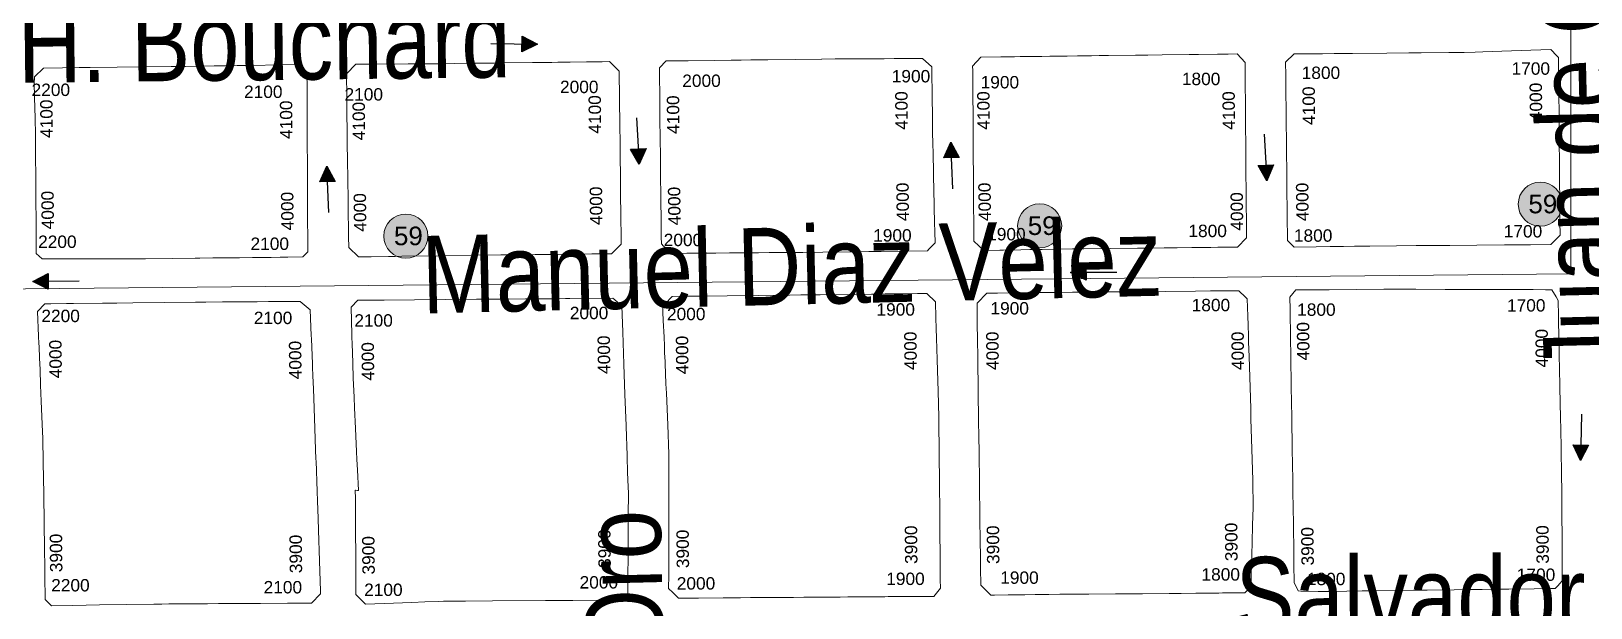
# Model space of a CAD drawing. Header units: millimetres. Extents: x 11558 to 23675, y 49449 to 61482.
# Drawn here: x 19154 to 19657, y 57885 to 58071 of the extents above; entities that cross this region are included whole.
import ezdxf

# ---------------------------------------------------------------- set-up
doc = ezdxf.new("R2010")
doc.units = ezdxf.units.MM
for name, color, linetype in [('0. plano base - nombres calles', 22, 'Continuous'), ('0. Plano Base - PLANO', 254, 'Continuous'), ('0. Plano base - sentido calles', 253, 'Continuous'), ('7. puesta en valor CC la lucila', 212, 'Continuous'), ('numeración', 7, 'Continuous')]:
    doc.layers.add(name, color=color, linetype=linetype)
doc.layers.add('Linea 59 Por Barrio Golf IDA', color=7, linetype='Continuous', true_color=0x007038)
doc.layers.add('Linea 59 Por la Lucila IDA', color=7, linetype='Continuous', true_color=0x007038)
doc.layers.get('7. puesta en valor CC la lucila').off()
doc.styles.get("Standard").update_dxf_attribs({"font": 'arial.ttf'})

# ---------------------------------------------------------------- blocks, each defined once
blk = doc.blocks.new('MANZANAS')
at = {"layer": '0. Plano Base - PLANO', "color": 0, "linetype": 'Continuous', "lineweight": 5}
for points in [[(5637782.42, 6181640.82), (5637776.17, 6181637.47), (5637773.24, 6181638.29), (5637769.38, 6181645.54), (5637768.88, 6181646.49), (5637768.09, 6181647.96), (5637767.46, 6181649.15), (5637766.77, 6181650.45), (5637765.63, 6181652.59), (5637763.3, 6181656.95), (5637759.3, 6181664.48), (5637757.13, 6181668.55), (5637756.4, 6181669.93), (5637754.65, 6181673.21), (5637752.82, 6181676.66), (5637751.42, 6181679.28), (5637749.53, 6181682.84), (5637748.22, 6181685.3), (5637746.2, 6181689.09), (5637747.42, 6181692.72), (5637755.52, 6181697.03), (5637758.85, 6181698.8), (5637759.59, 6181699.19), (5637761.69, 6181700.31), (5637764.05, 6181701.56), (5637773.88, 6181706.79), (5637780.09, 6181710.08), (5637783.41, 6181711.85), (5637783.64, 6181711.97), (5637791.49, 6181716.14), (5637795.85, 6181718.46), (5637798.95, 6181720.2), (5637801.19, 6181721.47), (5637803.95, 6181723.02), (5637806.51, 6181724.46), (5637814.69, 6181729.06), (5637820.26, 6181732.19), (5637823, 6181731.31), (5637823.68, 6181731.09), (5637825.15, 6181728.31), (5637827.03, 6181724.78), (5637828.56, 6181721.89), (5637832.94, 6181713.64), (5637833.31, 6181712.94), (5637836.99, 6181706), (5637839.01, 6181702.19), (5637841.02, 6181698.41), (5637842.29, 6181696.01), (5637845.19, 6181690.53), (5637846.53, 6181688.01), (5637848.73, 6181683.87), (5637848.8, 6181683.73), (5637850.23, 6181681.02), (5637850.57, 6181680.39), (5637849.36, 6181676.37), (5637843.56, 6181673.3), (5637836.14, 6181669.37), (5637828.2, 6181665.16), (5637820.54, 6181661.12), (5637813.05, 6181657.15), (5637810.89, 6181656.01), (5637805.3, 6181653.05), (5637797.71, 6181649.01), (5637797.62, 6181648.96), (5637793.34, 6181646.67), (5637790.14, 6181644.95), (5637786.35, 6181642.92)], [(5637692.25, 6181592.73), (5637687.7, 6181590.27), (5637683.55, 6181591.42), (5637675.49, 6181606.64), (5637674.13, 6181609.21), (5637670.03, 6181616.96), (5637666.05, 6181624.48), (5637664.04, 6181628.28), (5637661.97, 6181632.18), (5637657.78, 6181640.11), (5637657.11, 6181641.37), (5637658.09, 6181645.16), (5637663.82, 6181648.23), (5637666.16, 6181649.49), (5637667.68, 6181650.3), (5637669.27, 6181651.15), (5637671.5, 6181652.34), (5637671.88, 6181652.54), (5637674.8, 6181654.1), (5637675.48, 6181654.47), (5637677.79, 6181655.71), (5637679.15, 6181656.44), (5637682.68, 6181658.33), (5637685.61, 6181659.9), (5637686.58, 6181660.42), (5637689.62, 6181662.05), (5637691.84, 6181663.24), (5637694.41, 6181664.62), (5637702.13, 6181668.75), (5637705.16, 6181670.37), (5637705.47, 6181670.54), (5637705.6, 6181670.61), (5637709.72, 6181672.81), (5637717.4, 6181676.92), (5637720.1, 6181678.37), (5637725.5, 6181681.26), (5637728.53, 6181682.88), (5637731.1, 6181684.26), (5637734.6, 6181682.98), (5637735.19, 6181681.87), (5637736.77, 6181678.89), (5637738.49, 6181675.64), (5637740.2, 6181672.42), (5637741.8, 6181669.39), (5637743.63, 6181665.93), (5637744.09, 6181665.06), (5637747.2, 6181659.19), (5637747.76, 6181658.14), (5637749.74, 6181654.41), (5637751.71, 6181650.69), (5637753.52, 6181647.27), (5637761.07, 6181633.01), (5637759.89, 6181628.98), (5637757.86, 6181627.9), (5637754.32, 6181626.01), (5637752.36, 6181624.96), (5637746.88, 6181622.04), (5637742.75, 6181619.83), (5637742.28, 6181619.59), (5637739.62, 6181618.17), (5637739.06, 6181617.87), (5637735.37, 6181615.9), (5637731.39, 6181613.78), (5637723.69, 6181609.67), (5637716.11, 6181605.62), (5637712.92, 6181603.92), (5637708.46, 6181601.51), (5637704.26, 6181599.23), (5637700.75, 6181597.33), (5637698.27, 6181595.99), (5637693.27, 6181593.28)], [(5637829.22, 6181539.95), (5637828.45, 6181539.58), (5637826.06, 6181541.41), (5637823.31, 6181546.52), (5637821.73, 6181549.45), (5637816.9, 6181558.41), (5637814.79, 6181562.33), (5637814.56, 6181562.75), (5637814.3, 6181563.24), (5637812.46, 6181566.65), (5637810.34, 6181570.58), (5637805.66, 6181579.27), (5637800.81, 6181588.25), (5637796.09, 6181597.02), (5637791.41, 6181605.68), (5637790.45, 6181607.46), (5637789.59, 6181609.05), (5637788.72, 6181610.66), (5637784.24, 6181618.98), (5637782.38, 6181622.43), (5637782.97, 6181625.39), (5637790.31, 6181629.27), (5637792.54, 6181630.45), (5637808.16, 6181638.72), (5637811.72, 6181640.6), (5637817.3, 6181643.48), (5637825.67, 6181647.8), (5637834.8, 6181652.5), (5637839.16, 6181654.75), (5637843.68, 6181657.08), (5637844.17, 6181657.33), (5637846.44, 6181658.5), (5637848.86, 6181659.75), (5637850.96, 6181660.83), (5637854.54, 6181662.67), (5637855.8, 6181663.32), (5637856.33, 6181663.6), (5637858.6, 6181662.13), (5637859.7, 6181661.41), (5637862.07, 6181657.08), (5637863.12, 6181655.15), (5637866.9, 6181648.23), (5637868.03, 6181646.15), (5637872.79, 6181637.42), (5637875.81, 6181631.89), (5637877.5, 6181628.8), (5637882.26, 6181620.07), (5637887.11, 6181611.17), (5637888.69, 6181608.27), (5637889.16, 6181607.38), (5637891.06, 6181603.75), (5637892.39, 6181601.21), (5637896.31, 6181593.73), (5637896.58, 6181593.23), (5637897.56, 6181591.35), (5637899.51, 6181587.63), (5637902.57, 6181581.79), (5637902.28, 6181580.67), (5637902.03, 6181579.7), (5637901.73, 6181578.52), (5637901.41, 6181578.35), (5637900.5, 6181577.87), (5637895.71, 6181575.3), (5637888.54, 6181571.47), (5637888.33, 6181571.35), (5637885.79, 6181570), (5637880.93, 6181567.39), (5637880.73, 6181567.29), (5637878.78, 6181566.25), (5637876.91, 6181565.25), (5637873.01, 6181563.16), (5637872.94, 6181563.13), (5637865.26, 6181559.02), (5637864.42, 6181558.57), (5637862.12, 6181557.34), (5637861.93, 6181557.24), (5637857.6, 6181554.92), (5637856.61, 6181554.39), (5637850.16, 6181550.92), (5637846.82, 6181549.13), (5637842.41, 6181546.76), (5637838.4, 6181544.6), (5637834.75, 6181542.64), (5637834.3, 6181542.42), (5637831.19, 6181540.91), (5637830.55, 6181540.6)], [(5637603.01, 6181545.24), (5637598.55, 6181542.88), (5637597.7, 6181543.14), (5637597.15, 6181543.31), (5637596.26, 6181543.58), (5637595.71, 6181543.74), (5637595.3, 6181543.87), (5637594.35, 6181544.16), (5637593.88, 6181545.04), (5637593.76, 6181545.26), (5637592.48, 6181547.66), (5637592.32, 6181547.96), (5637591.14, 6181550.18), (5637587.27, 6181557.43), (5637583.84, 6181563.86), (5637583.19, 6181565.07), (5637582.19, 6181566.95), (5637581.28, 6181568.66), (5637580.41, 6181570.28), (5637579.02, 6181572.89), (5637578.73, 6181573.43), (5637574.98, 6181580.45), (5637572.69, 6181584.74), (5637571.49, 6181587), (5637569.16, 6181591.36), (5637568.88, 6181591.89), (5637567.6, 6181594.28), (5637568.52, 6181597.24), (5637574.77, 6181600.58), (5637582.33, 6181604.62), (5637587.07, 6181607.15), (5637589.92, 6181608.68), (5637592.64, 6181610.14), (5637597.49, 6181612.73), (5637605.24, 6181616.87), (5637612.76, 6181620.89), (5637612.82, 6181620.92), (5637616.63, 6181622.94), (5637620.61, 6181625.04), (5637624.92, 6181627.32), (5637628.19, 6181629.05), (5637630.63, 6181630.33), (5637633.49, 6181631.85), (5637635.88, 6181633.11), (5637641.57, 6181636.12), (5637645.5, 6181635.14), (5637650.57, 6181625.64), (5637652.57, 6181621.88), (5637655.99, 6181615.5), (5637656.65, 6181614.26), (5637656.7, 6181614.16), (5637659.22, 6181609.57), (5637661.23, 6181605.91), (5637665.39, 6181598.32), (5637665.75, 6181597.68), (5637667.1, 6181595.21), (5637669.43, 6181590.96), (5637670.91, 6181588.27), (5637672.62, 6181585.16), (5637672.38, 6181584.35), (5637671.82, 6181582.46), (5637671.61, 6181581.77), (5637664.66, 6181578.05), (5637664.08, 6181577.74), (5637663.64, 6181577.51), (5637658.43, 6181574.71), (5637657.67, 6181574.3), (5637654.96, 6181572.85), (5637651.61, 6181571.06), (5637649.46, 6181569.91), (5637641.8, 6181565.8), (5637636.11, 6181562.75), (5637634.15, 6181561.71), (5637626.58, 6181557.71), (5637623.49, 6181556.08), (5637618.88, 6181553.64), (5637615.22, 6181551.7), (5637611.35, 6181549.66), (5637610.26, 6181549.08), (5637604.09, 6181545.82), (5637603.86, 6181545.69)], [(5637742.02, 6181493.2), (5637741, 6181492.66), (5637738.47, 6181493.42), (5637736.66, 6181493.96), (5637734, 6181498.92), (5637731.44, 6181503.69), (5637731.3, 6181503.95), (5637730.84, 6181504.81), (5637729.45, 6181507.4), (5637726.95, 6181512.06), (5637725.18, 6181515.36), (5637722.33, 6181520.65), (5637722.26, 6181520.8), (5637721.95, 6181521.36), (5637721.57, 6181522.07), (5637721.11, 6181522.93), (5637716.34, 6181531.82), (5637713.95, 6181536.27), (5637711.63, 6181540.6), (5637707.01, 6181549.22), (5637702.16, 6181558.25), (5637700.99, 6181560.44), (5637700.07, 6181562.15), (5637695.88, 6181569.96), (5637694.37, 6181572.77), (5637693.62, 6181574.17), (5637694.93, 6181578.5), (5637697.97, 6181580.12), (5637701.39, 6181581.94), (5637706.46, 6181584.63), (5637707.43, 6181585.15), (5637710.17, 6181586.61), (5637716.35, 6181589.89), (5637719.36, 6181591.49), (5637722.95, 6181593.41), (5637725.4, 6181594.71), (5637728.09, 6181596.14), (5637736.88, 6181600.81), (5637745.77, 6181605.53), (5637754.42, 6181610.13), (5637758.7, 6181612.41), (5637761.6, 6181613.95), (5637761.82, 6181614.07), (5637766.75, 6181616.69), (5637769.68, 6181615.83), (5637770.41, 6181615.62), (5637773.13, 6181610.75), (5637774.55, 6181608.23), (5637776.26, 6181605.17), (5637777.26, 6181603.39), (5637779.52, 6181599.35), (5637784.39, 6181590.64), (5637787.71, 6181584.71), (5637789.31, 6181581.85), (5637794.09, 6181573.31), (5637794.12, 6181573.25), (5637798.94, 6181564.54), (5637798.99, 6181564.45), (5637803.16, 6181556.62), (5637805.55, 6181551.76), (5637808.08, 6181546.53), (5637809.68, 6181543.23), (5637812.38, 6181537.64), (5637813.39, 6181535.55), (5637814.18, 6181533.92), (5637813.95, 6181533.07), (5637813.42, 6181531.14), (5637811.08, 6181529.89), (5637807.07, 6181527.75), (5637806, 6181527.18), (5637804.53, 6181526.39), (5637803.93, 6181526.08), (5637803.04, 6181525.6), (5637799.49, 6181523.71), (5637795.3, 6181521.48), (5637794.83, 6181521.23), (5637791.86, 6181519.64), (5637784.29, 6181515.6), (5637776.53, 6181511.52), (5637768.95, 6181507.54), (5637761.73, 6181503.75), (5637761.32, 6181503.53), (5637760.63, 6181503.16), (5637757.46, 6181501.46), (5637756.6, 6181501), (5637753.57, 6181499.38), (5637750.67, 6181497.83), (5637747.2, 6181495.98), (5637745.93, 6181495.3)], [(5637511.1, 6181496.2), (5637509.48, 6181495.33), (5637505.29, 6181496.59), (5637503.61, 6181499.73), (5637502.51, 6181501.78), (5637502.03, 6181502.67), (5637500.42, 6181505.68), (5637498.9, 6181508.51), (5637497.21, 6181511.67), (5637495.72, 6181514.45), (5637494.22, 6181517.24), (5637492.59, 6181520.29), (5637488.91, 6181527.15), (5637487.74, 6181529.33), (5637484.74, 6181534.94), (5637482.4, 6181539.31), (5637478.84, 6181545.96), (5637480.12, 6181550.13), (5637483.43, 6181551.86), (5637486.12, 6181553.27), (5637495.02, 6181557.95), (5637498.36, 6181559.7), (5637499.5, 6181560.31), (5637503.94, 6181562.69), (5637512.7, 6181567.37), (5637519.56, 6181571.04), (5637521.58, 6181572.12), (5637530.49, 6181576.88), (5637533.95, 6181578.74), (5637534.52, 6181579.04), (5637535.96, 6181579.81), (5637537.7, 6181580.74), (5637541.18, 6181582.6), (5637545.86, 6181585.1), (5637550.29, 6181587.47), (5637552.42, 6181588.61), (5637556.61, 6181587.33), (5637564.94, 6181571.69), (5637567.36, 6181567.15), (5637569.81, 6181562.55), (5637569.87, 6181562.43), (5637572.23, 6181558), (5637573.92, 6181554.83), (5637575.47, 6181551.93), (5637578.26, 6181546.69), (5637582.22, 6181539.27), (5637582.84, 6181538.1), (5637582.48, 6181536.93), (5637582.06, 6181535.57), (5637581.99, 6181535.34), (5637581.76, 6181534.61), (5637581.54, 6181533.89), (5637580.72, 6181533.45), (5637575.97, 6181530.93), (5637570.74, 6181528.14), (5637568.46, 6181526.93), (5637565.35, 6181525.27), (5637564.05, 6181524.58), (5637559.82, 6181522.33), (5637555.32, 6181519.94), (5637550.78, 6181517.5), (5637549.99, 6181517.08), (5637542.27, 6181512.93), (5637541.92, 6181512.74), (5637533.1, 6181508.01), (5637521.85, 6181501.97), (5637519.98, 6181500.96), (5637519.93, 6181500.94), (5637519.02, 6181500.45), (5637518, 6181499.91), (5637513.09, 6181497.27)], [(5637657.21, 6181448.03), (5637651.98, 6181445.26), (5637649.52, 6181446.03), (5637647.68, 6181446.61), (5637645.72, 6181450.4), (5637642.52, 6181456.6), (5637641.75, 6181458.09), (5637641.06, 6181459.42), (5637636.66, 6181467.92), (5637634.26, 6181472.56), (5637632.53, 6181475.9), (5637627.84, 6181484.98), (5637627.8, 6181485.05), (5637623.05, 6181493.33), (5637617.97, 6181502.17), (5637616.47, 6181504.78), (5637613.24, 6181510.42), (5637612.88, 6181511.04), (5637611.51, 6181513.42), (5637610.36, 6181515.44), (5637608.97, 6181517.86), (5637606.28, 6181522.55), (5637604.99, 6181524.8), (5637604.96, 6181524.85), (5637604.04, 6181526.45), (5637604.35, 6181527.53), (5637605.27, 6181530.73), (5637609.21, 6181532.83), (5637610.12, 6181533.32), (5637612.15, 6181534.4), (5637614.54, 6181535.67), (5637620.97, 6181539.11), (5637629.83, 6181543.84), (5637638.67, 6181548.56), (5637641.86, 6181550.27), (5637642.67, 6181550.7), (5637644.45, 6181551.65), (5637645.32, 6181552.11), (5637647.4, 6181553.23), (5637656.15, 6181557.9), (5637662.04, 6181561.05), (5637664.98, 6181562.62), (5637665.95, 6181563.13), (5637670.25, 6181565.43), (5637670.94, 6181565.8), (5637675.18, 6181568.06), (5637677.81, 6181569.47), (5637681.5, 6181568.3), (5637683.97, 6181563.88), (5637685.66, 6181560.87), (5637687.2, 6181558.11), (5637690.57, 6181552.08), (5637692.29, 6181549), (5637695.55, 6181543.18), (5637699.66, 6181535.83), (5637700.3, 6181534.63), (5637705.01, 6181525.74), (5637705.97, 6181523.95), (5637706.26, 6181523.39), (5637706.67, 6181522.61), (5637708.14, 6181519.85), (5637708.25, 6181519.65), (5637709.76, 6181516.8), (5637713.89, 6181509.01), (5637716.05, 6181504.94), (5637717.33, 6181502.53), (5637720.29, 6181496.95), (5637721.8, 6181494.12), (5637724.19, 6181489.6), (5637725.51, 6181487.12), (5637724.82, 6181483.79), (5637718.42, 6181480.41), (5637714.56, 6181478.37), (5637711.82, 6181476.92), (5637710.81, 6181476.39), (5637706.95, 6181474.35), (5637702.96, 6181472.24), (5637700.28, 6181470.82), (5637698.13, 6181469.68), (5637695.4, 6181468.24), (5637687.77, 6181464.21), (5637684.79, 6181462.63), (5637681.58, 6181460.94), (5637680.09, 6181460.15), (5637672.54, 6181456.15), (5637669.68, 6181454.63), (5637664.7, 6181452), (5637657.63, 6181448.25), (5637657.3, 6181448.08)], [(5637423.32, 6181449.86), (5637419.14, 6181447.68), (5637416.65, 6181448.38), (5637415.81, 6181449.96), (5637412.48, 6181456.28), (5637411.8, 6181457.57), (5637411.06, 6181458.96), (5637409.35, 6181462.2), (5637407.02, 6181466.62), (5637404.14, 6181472.06), (5637402.97, 6181474.28), (5637402.9, 6181474.4), (5637399.52, 6181480.81), (5637399.31, 6181481.2), (5637398.93, 6181481.9), (5637396.06, 6181487.16), (5637394.78, 6181489.5), (5637390.86, 6181496.67), (5637389.89, 6181498.71), (5637391.14, 6181502.49), (5637396.57, 6181505.4), (5637401.36, 6181507.96), (5637404.46, 6181509.62), (5637412.15, 6181513.68), (5637419.64, 6181517.74), (5637427.48, 6181521.91), (5637431.59, 6181524.12), (5637435.14, 6181526.03), (5637439.79, 6181528.54), (5637442.76, 6181530.14), (5637446.28, 6181532.03), (5637446.44, 6181532.12), (5637450.38, 6181534.24), (5637458.2, 6181538.46), (5637463.61, 6181541.38), (5637467.41, 6181540.29), (5637469.58, 6181536.15), (5637472.36, 6181530.87), (5637472.86, 6181529.92), (5637473.25, 6181529.17), (5637476.43, 6181523.11), (5637478.52, 6181519.14), (5637478.57, 6181519.03), (5637480.47, 6181515.41), (5637482.46, 6181511.61), (5637484.42, 6181507.88), (5637488.56, 6181500), (5637490.22, 6181496.84), (5637491.3, 6181494.78), (5637492.07, 6181493.32), (5637494.23, 6181489.2), (5637493.55, 6181487.01), (5637489.34, 6181484.76), (5637487.14, 6181483.59), (5637484.58, 6181482.22), (5637479.73, 6181479.63), (5637479.21, 6181479.35), (5637475.57, 6181477.41), (5637471.57, 6181475.28), (5637468.68, 6181473.74), (5637467.95, 6181473.35), (5637464.18, 6181471.34), (5637462.86, 6181470.64), (5637456.33, 6181467.16), (5637448.74, 6181463.11), (5637441.95, 6181459.57), (5637436.37, 6181456.66), (5637430.92, 6181453.81), (5637425.38, 6181450.93)], [(5637568.39, 6181399.97), (5637563.18, 6181397.02), (5637558.99, 6181398.28), (5637556.67, 6181402.68), (5637554.72, 6181406.38), (5637552.98, 6181409.69), (5637549.62, 6181416.07), (5637547.38, 6181420.33), (5637544.5, 6181425.8), (5637543.32, 6181428.03), (5637543.3, 6181428.08), (5637543.97, 6181428.36), (5637544.21, 6181428.48), (5637540.86, 6181434.26), (5637539.21, 6181437.1), (5637537.9, 6181439.36), (5637534.17, 6181445.8), (5637530.84, 6181451.54), (5637529.12, 6181454.5), (5637526.02, 6181459.86), (5637525.61, 6181460.59), (5637524.09, 6181463.32), (5637521.61, 6181467.75), (5637521.03, 6181468.79), (5637519.13, 6181472.18), (5637514.86, 6181479.83), (5637515.78, 6181482.82), (5637523.28, 6181486.8), (5637531.92, 6181491.37), (5637540.69, 6181496.02), (5637549.59, 6181500.74), (5637558.64, 6181505.54), (5637563.63, 6181508.19), (5637564.02, 6181508.39), (5637567.51, 6181510.24), (5637567.65, 6181510.31), (5637571.14, 6181512.16), (5637575.01, 6181514.21), (5637576.24, 6181514.87), (5637588.5, 6181521.42), (5637592.28, 6181520.52), (5637596.46, 6181513.12), (5637601.5, 6181504.17), (5637606.35, 6181495.57), (5637611.24, 6181486.91), (5637611.51, 6181486.43), (5637612.81, 6181484.13), (5637614.63, 6181480.9), (5637615.86, 6181478.72), (5637616.23, 6181478.06), (5637618.67, 6181473.73), (5637621.04, 6181469.52), (5637621.94, 6181467.93), (5637625.3, 6181461.4), (5637626.61, 6181458.85), (5637629.56, 6181453.12), (5637635.93, 6181440.74), (5637636.79, 6181439.08), (5637636.03, 6181436.35), (5637629.66, 6181432.97), (5637621.97, 6181428.88), (5637619.26, 6181427.44), (5637615.65, 6181425.52), (5637614.2, 6181424.76), (5637599.04, 6181416.77), (5637591.38, 6181412.73), (5637585.03, 6181409.39), (5637583.7, 6181408.64), (5637579.85, 6181406.46), (5637576.14, 6181404.36)], [(5637479.46, 6181353.03), (5637473.42, 6181349.78), (5637470.73, 6181350.61), (5637470.31, 6181351.38), (5637467.46, 6181356.68), (5637465.42, 6181360.46), (5637465, 6181361.24), (5637463.78, 6181363.51), (5637463.35, 6181364.3), (5637458.61, 6181373.1), (5637455.03, 6181379.76), (5637454.57, 6181380.61), (5637449.74, 6181389.56), (5637446.03, 6181396.45), (5637445, 6181398.25), (5637440.08, 6181406.83), (5637437.51, 6181411.3), (5637434.99, 6181415.71), (5637433.17, 6181418.89), (5637431.31, 6181422.13), (5637430.81, 6181423), (5637429.63, 6181425.06), (5637425.68, 6181431.95), (5637426.56, 6181435.21), (5637427.04, 6181435.47), (5637428.29, 6181436.13), (5637432.82, 6181438.55), (5637434.17, 6181439.27), (5637434.79, 6181439.59), (5637443.07, 6181444), (5637446.45, 6181445.8), (5637447.08, 6181446.13), (5637451.69, 6181448.59), (5637460.72, 6181453.4), (5637469.5, 6181458.07), (5637472.49, 6181459.66), (5637477.21, 6181462.18), (5637478.37, 6181462.8), (5637481.53, 6181464.48), (5637482.73, 6181465.12), (5637484.24, 6181465.92), (5637487.09, 6181467.41), (5637490.34, 6181469.12), (5637491.31, 6181469.63), (5637491.91, 6181469.94), (5637499.46, 6181473.89), (5637503.59, 6181472.98), (5637507.69, 6181465.77), (5637508.2, 6181464.88), (5637512.18, 6181457.89), (5637512.72, 6181456.94), (5637514.12, 6181454.47), (5637516.18, 6181450.86), (5637517.75, 6181448.1), (5637522.5, 6181439.76), (5637524.24, 6181436.7), (5637527.47, 6181430.98), (5637527.69, 6181430.58), (5637532.52, 6181422.03), (5637533.99, 6181419.42), (5637536.81, 6181414.42), (5637538.66, 6181411.15), (5637543.52, 6181402.52), (5637548.34, 6181393.99), (5637548.77, 6181393.22), (5637547.56, 6181389.25), (5637543.83, 6181387.28), (5637540.67, 6181385.62), (5637532.96, 6181381.55), (5637525.23, 6181377.47), (5637521.81, 6181375.66), (5637520.93, 6181375.2), (5637517.8, 6181373.55), (5637510.01, 6181369.44), (5637507.48, 6181368.1), (5637506.78, 6181367.74), (5637504.74, 6181366.66), (5637502.54, 6181365.47), (5637494.77, 6181361.28), (5637487.06, 6181357.12)]]:
    blk.add_lwpolyline(points, close=True, dxfattribs=at)
blk = doc.blocks.new('59 ida')
at = {"layer": 'Linea 59 Por la Lucila IDA', "lineweight": 211, "true_color": 0xededed}
h = blk.add_hatch(color=7, dxfattribs=at)
h.dxf.hatch_style = 1
edge = h.paths.add_edge_path()
edge.add_arc((0, 0), 7.11, 0, 360)
at = {"layer": 'Linea 59 Por la Lucila IDA', "lineweight": 9}
blk.add_circle((0, 0), 7.11, dxfattribs=at)
at = {"layer": 'Linea 59 Por la Lucila IDA', "lineweight": 15, "insert": (-3.84, 3.05), "char_height": 6, "attachment_point": 1}
blk.add_mtext_dynamic_manual_height_columns('59', width=16.4579, gutter_width=12.5, heights=[0], dxfattribs=at)

msp = doc.modelspace()

# ---------------------------------------------------------------- hatches: boundary and pattern name
at = {"layer": '0. Plano base - sentido calles', "linetype": 'Continuous', "lineweight": 25, "ltscale": 2, "true_color": 0x1a1a1a}
h = msp.add_hatch(color=250, dxfattribs=at)
h.dxf.hatch_style = 1
h.paths.add_polyline_path([(19316.99, 58066.62), (19312.02, 58069.19), (19311.99, 58066.69)])
h.paths.add_polyline_path([(19316.99, 58066.62), (19311.99, 58066.69), (19311.96, 58064.19)])
h = msp.add_hatch(color=250, dxfattribs=at)
h.dxf.hatch_style = 1
h.paths.add_polyline_path([(19450.5, 58034.99), (19448.19, 58029.9), (19450.69, 58029.99)])
h.paths.add_polyline_path([(19450.5, 58034.99), (19450.69, 58029.99), (19453.19, 58030.09)])
h = msp.add_hatch(color=250, dxfattribs=at)
h.dxf.hatch_style = 1
h.paths.add_polyline_path([(19349.86, 58027.86), (19352.07, 58033), (19349.58, 58032.85)])
h.paths.add_polyline_path([(19349.86, 58027.86), (19349.58, 58032.85), (19347.08, 58032.71)])
h = msp.add_hatch(color=250, dxfattribs=at)
h.dxf.hatch_style = 1
h.paths.add_polyline_path([(19249.03, 58027.26), (19246.72, 58022.17), (19249.22, 58022.26)])
h.paths.add_polyline_path([(19249.03, 58027.26), (19249.22, 58022.26), (19251.72, 58022.36)])
h = msp.add_hatch(color=250, dxfattribs=at)
h.dxf.hatch_style = 1
h.paths.add_polyline_path([(19552.46, 58022.58), (19554.67, 58027.71), (19552.17, 58027.57)])
h.paths.add_polyline_path([(19552.46, 58022.58), (19552.17, 58027.57), (19549.68, 58027.43)])
h = msp.add_hatch(color=250, dxfattribs=at)
h.dxf.hatch_style = 1
h.paths.add_polyline_path([(19489.11, 57992.97), (19494.12, 57990.48), (19494.11, 57992.98)])
h.paths.add_polyline_path([(19489.11, 57992.97), (19494.11, 57992.98), (19494.11, 57995.48)])
h = msp.add_hatch(color=250, dxfattribs=at)
h.dxf.hatch_style = 1
h.paths.add_polyline_path([(19154.01, 57990.1), (19159.01, 57987.61), (19159.01, 57990.11)])
h.paths.add_polyline_path([(19154.01, 57990.1), (19159.01, 57990.11), (19159, 57992.61)])
h = msp.add_hatch(color=250, dxfattribs=at)
h.dxf.hatch_style = 1
h.paths.add_polyline_path([(19653.8, 57932.29), (19656.39, 57937.24), (19653.89, 57937.29)])
h.paths.add_polyline_path([(19653.8, 57932.29), (19653.89, 57937.29), (19651.4, 57937.33)])

# ---------------------------------------------------------------- linework, layer by layer
at = {"layer": '0. Plano base - sentido calles', "color": 250, "linetype": 'Continuous', "lineweight": 25, "ltscale": 2, "true_color": 0x1a1a1a}
for points in [[(19301.99, 58066.81), (19316.99, 58066.62), (19311.96, 58064.19), (19312.02, 58069.19), (19316.99, 58066.62)], [(19349.01, 58042.84), (19349.86, 58027.86), (19347.08, 58032.71), (19352.07, 58033), (19349.86, 58027.86)], [(19451.07, 58020), (19450.5, 58034.99), (19453.19, 58030.09), (19448.19, 58029.9), (19450.5, 58034.99)], [(19551.6, 58037.55), (19552.46, 58022.58), (19549.68, 58027.43), (19554.67, 58027.71), (19552.46, 58022.58)], [(19249.6, 58012.27), (19249.03, 58027.26), (19251.72, 58022.36), (19246.72, 58022.17), (19249.03, 58027.26)], [(19504.11, 57993), (19489.11, 57992.97), (19494.11, 57995.48), (19494.12, 57990.48), (19489.11, 57992.97)], [(19169.01, 57990.13), (19154.01, 57990.1), (19159, 57992.61), (19159.01, 57987.61), (19154.01, 57990.1)], [(19654.09, 57947.28), (19653.8, 57932.29), (19651.4, 57937.33), (19656.39, 57937.24), (19653.8, 57932.29)]]:
    msp.add_lwpolyline(points, dxfattribs=at)
at = {"layer": 'Linea 59 Por la Lucila IDA', "lineweight": 15}
msp.add_lwpolyline([(20602.83, 58298.02), (19650.55, 58291.28), (19650.68, 57992.53), (17299.7, 57969.77)], dxfattribs=at)

# ---------------------------------------------------------------- block references
at = {"layer": '0. Plano Base - PLANO', "color": 28, "lineweight": 5, "true_color": 0x0d0d0d, "rotation": 332.5463477508169}
msp.add_blockref('MANZANAS', (-7833237.48, -2828296.13), dxfattribs=at)
at = {"layer": '7. puesta en valor CC la lucila', "color": 250, "lineweight": 30, "rotation": 332.5463477508169}
msp.add_blockref('MANZANAS', (-7833237.48, -2828296.13), dxfattribs=at)
at = {"layer": 'Linea 59 Por Barrio Golf IDA', "lineweight": 15}
for p in [(19640.8, 58015.01), (19479.15, 58008.02), (19274.49, 58004.71)]:
    msp.add_blockref('59 ida', p, dxfattribs=at)

# ---------------------------------------------------------------- texts
at = {"layer": '0. plano base - nombres calles', "color": 250, "lineweight": 15, "true_color": 0x1a1a1a, "char_height": 25, "attachment_point": 1}
for s, width, heights, insert, rotation in [('{\\fArial Narrow|b0|i0|c0|p34;Juan de Garay}', 329.255, [0], (19641.98, 57959.61), 91.4248), ('{\\fArial Narrow|b0|i0|c0|p34;Alferez H. Bouchard}', 329.255, [0], (19051.91, 58078.07), 0.6407), ('{\\fArial Narrow|b0|i0|c0|p34;Manuel Diaz Velez}', 329.255, [0], (19279.31, 58004.71), 1.3844), ('{\\fArial Narrow|b0|i0|c0|p34;Fray J. Santa María de Oro}', 402.5914, [45.37], (19340.3, 57569.05), 91.4248), ('{\\fArial Narrow|b0|i0|c0|p34;Salvador Debenedetti}', 329.255, [0], (19542.33, 57901.18), 0.0805)]:
    msp.add_mtext_dynamic_manual_height_columns(s, width=width, gutter_width=12.5, heights=heights, dxfattribs=dict(at, insert=insert, rotation=rotation))
at = {"layer": 'numeración', "color": 251, "true_color": 0x606162, "char_height": 4, "attachment_point": 1}
for s, insert in [('1800', (19563.76, 58059.39)), ('1700', (19631.52, 58060.76)), ('2200', (19153.65, 58053.9)), ('2000', (19324.27, 58054.84)), ('2000', (19363.75, 58056.82)), ('1900', (19431.39, 58058.29)), ('1900', (19460.09, 58056.35)), ('1800', (19525.07, 58057.41)), ('2100', (19222.24, 58053.26)), ('2100', (19254.7, 58052.43)), ('1800', (19527.18, 58008.38)), ('1700', (19629, 58008.26)), ('2200', (19155.76, 58004.88)), ('2100', (19224.35, 58004.24)), ('2000', (19357.76, 58005.47)), ('1900', (19425.39, 58006.94)), ('1900', (19462.2, 58007.32)), ('1800', (19561.24, 58006.89)), ('1900', (19463.26, 57983.41)), ('1800', (19528.24, 57984.46)), ('1700', (19630.05, 57984.35)), ('2200', (19156.81, 57980.96)), ('2100', (19225.41, 57980.32)), ('2100', (19257.87, 57979.49)), ('2000', (19327.44, 57981.9)), ('2000', (19358.81, 57981.56)), ('1900', (19426.45, 57983.03)), ('1800', (19562.29, 57982.98)), ('1800', (19531.4, 57897.57)), ('1700', (19633.21, 57897.46)), ('2200', (19159.98, 57894.07)), ('2100', (19228.57, 57893.43)), ('2100', (19261.03, 57892.6)), ('2000', (19330.6, 57895.01)), ('2000', (19361.97, 57894.67)), ('1900', (19429.61, 57896.14)), ('1900', (19466.42, 57896.52)), ('1800', (19565.45, 57896.09))]:
    msp.add_mtext_dynamic_manual_height_columns(s, width=16.0314, gutter_width=12.5, heights=[0], dxfattribs=dict(at, insert=insert))
for s, insert, rotation in [('4000', (19637.42, 58041.75), 90.4035), ('4100', (19333.57, 58037.72), 90.4035), ('4100', (19358.84, 58037.64), 90.4035), ('4100', (19432.58, 58038.99), 90.4035), ('4100', (19459.04, 58038.99), 90.4035), ('4100', (19538.23, 58038.99), 90.4035), ('4100', (19564.09, 58040.54), 90.4035), ('4100', (19156.5, 58036.33), 90.4035), ('4100', (19233.9, 58036.01), 90.4035), ('4100', (19257.36, 58035.58), 90.4035), ('4000', (19156.88, 58006.86), 90.4984), ('4000', (19234.28, 58006.54), 90.4984), ('4000', (19333.96, 58008.25), 90.4984), ('4000', (19359.22, 58008.17), 90.4984), ('4000', (19432.96, 58009.52), 90.4984), ('4000', (19459.43, 58009.52), 90.4984), ('4000', (19540.88, 58006.42), 90.4984), ('4000', (19562.01, 58009.49), 90.4984), ('4000', (19257.74, 58006.11), 90.4984), ('4000', (19435.5, 57961.46), 90.4984), ('4000', (19461.97, 57961.46), 90.4984), ('4000', (19541.16, 57961.46), 90.4984), ('4000', (19562.29, 57964.54), 90.4984), ('4000', (19639.3, 57962.31), 90.4035), ('4000', (19159.43, 57958.8), 90.4984), ('4000', (19236.83, 57958.48), 90.4984), ('4000', (19260.29, 57958.05), 90.4984), ('4000', (19336.5, 57960.19), 90.4984), ('4000', (19361.77, 57960.11), 90.4984), ('3900', (19159.61, 57896.24), 90.4984), ('3900', (19237.01, 57895.92), 90.4984), ('3900', (19260.47, 57895.49), 90.4984), ('3900', (19336.68, 57897.63), 90.4984), ('3900', (19361.95, 57897.55), 90.4984), ('3900', (19435.69, 57898.9), 90.4984), ('3900', (19462.15, 57898.9), 90.4984), ('3900', (19539.08, 57899.81), 90.4984), ('3900', (19563.68, 57898.4), 90.4984), ('3900', (19639.57, 57898.98), 90.4035)]:
    msp.add_mtext_dynamic_manual_height_columns(s, width=16.0314, gutter_width=12.5, heights=[0], dxfattribs=dict(at, insert=insert, rotation=rotation))

doc.saveas('drawing.dxf')
